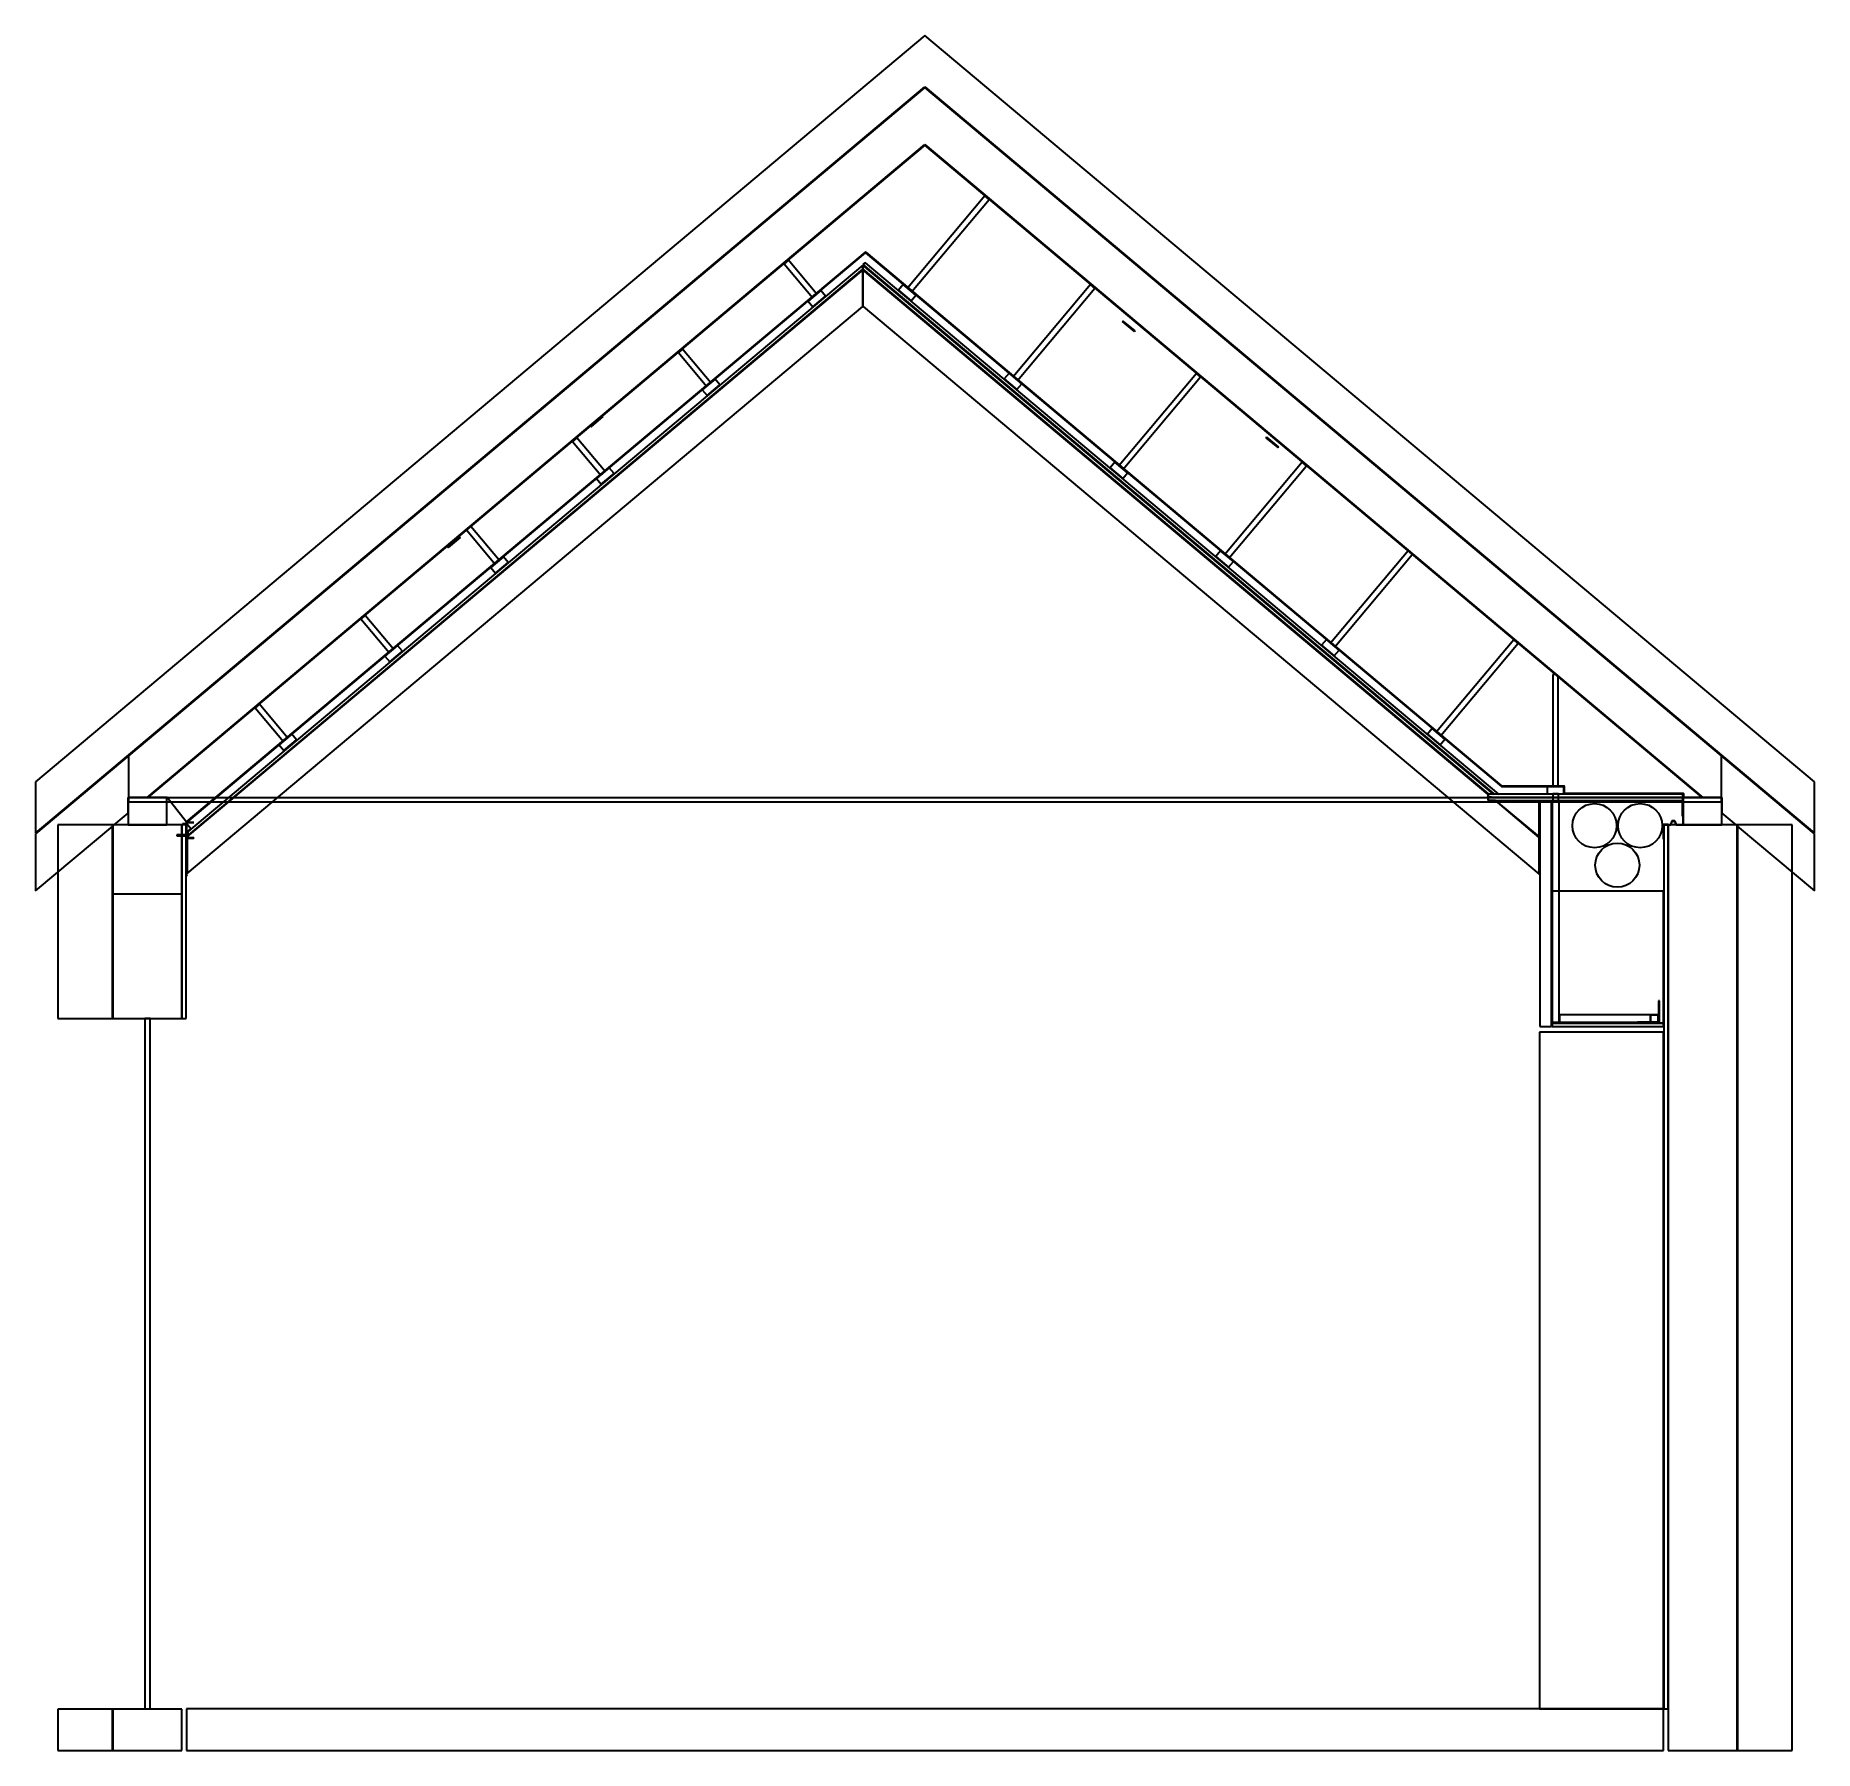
# Model space of a CAD drawing. Header units: millimetres. Extents: x -545 to 5895, y -150 to 6058.
import ezdxf

# ---------------------------------------------------------------- set-up
doc = ezdxf.new("R2010")
doc.units = ezdxf.units.MM
for name, color, linetype, lineweight in [('eave_acrylic', 7, 'Continuous', 35), ('eave_ud', 4, 'Continuous', 35), ('eps', 3, 'Continuous', 35), ('floor', 2, 'Continuous', 35), ('furniture', 2, 'Continuous', 35), ('glazing', 4, 'Continuous', 35), ('joint_screw', 7, 'Continuous', 35), ('masonry', 1, 'Continuous', 35), ('plaster', 2, 'Continuous', 35), ('plenum_wool', 3, 'Continuous', 35), ('racking_strap', 4, 'Continuous', 35), ('rafters', 2, 'Continuous', 35), ('roofing', 1, 'Continuous', 35), ('slope_cd', 4, 'Continuous', 35), ('slope_direct_hanger', 4, 'Continuous', 35), ('slope_foil', 4, 'Continuous', 35), ('slope_gkf', 4, 'Continuous', 35), ('slope_naturheld_140', 5, 'Continuous', 35), ('slope_nonius', 4, 'Continuous', 35), ('soffit_cd', 4, 'Continuous', 35), ('soffit_duct', 4, 'Continuous', 35), ('soffit_gkb', 7, 'Continuous', 35), ('soffit_gkf', 4, 'Continuous', 35), ('soffit_mineral_wool', 3, 'Continuous', 35), ('soffit_naturheld_140', 5, 'Continuous', 35), ('soffit_nonius', 4, 'Continuous', 35), ('soffit_ud', 4, 'Continuous', 35), ('tie_rod', 4, 'Continuous', 35), ('vapour_brake_tape', 2, 'Continuous', 35), ('wall_plate', 2, 'Continuous', 35)]:
    doc.layers.add(name, color=color, linetype=linetype, lineweight=lineweight)

msp = doc.modelspace()

# ---------------------------------------------------------------- linework, layer by layer
at = {"layer": 'eave_acrylic'}
for p, q in [((2.4, 3020.8), (0.2, 3015.1)), ((0.2, 3013.1), (2.4, 3018.8)), ((0.2, 3015.1), (0.2, 3013.1)), ((2.4, 3018.8), (2.4, 3020.8))]:
    msp.add_line(p, q, dxfattribs=at)
at = {"layer": 'eave_ud'}
for p, q in [((0, 3209.5), (0, 3152.7)), ((27.8, 3209.5), (0, 3209.5)), ((0.8, 3208.7), (27.8, 3208.7)), ((0.8, 3153.5), (0.8, 3208.7)), ((27.8, 3208.7), (27.8, 3209.5)), ((0, 3152.7), (27.8, 3152.7)), ((27.8, 3153.5), (0.8, 3153.5)), ((27.8, 3152.7), (27.8, 3153.5))]:
    msp.add_line(p, q, dxfattribs=at)
at = {"layer": 'eps'}
for p, q in [((-266, 3200), (-465, 3200)), ((-465, 3200), (-465, 2500)), ((-266, 2500), (-266, 3200)), ((5815, 3200), (5616, 3200)), ((5616, 3200), (5616, -150)), ((5815, -150), (5815, 3200)), ((-465, 2500), (-266, 2500)), ((-266, -1), (-465, -1)), ((-465, -1), (-465, -150)), ((-266, -150), (-266, -1)), ((-465, -150), (-266, -150)), ((5616, -150), (5815, -150))]:
    msp.add_line(p, q, dxfattribs=at)
at = {"layer": 'floor'}
for p, q in [((5349, 0), (1, 0)), ((1, 0), (1, -150)), ((5349, -150), (5349, 0)), ((1, -150), (5349, -150))]:
    msp.add_line(p, q, dxfattribs=at)
at = {"layer": 'furniture'}
for p, q in [((5349, 2450), (4900, 2450)), ((4900, 2450), (4900, 0)), ((5349, 0), (5349, 2450)), ((4900, 0), (5349, 0))]:
    msp.add_line(p, q, dxfattribs=at)
at = {"layer": 'glazing'}
for p, q in [((-130, 2500), (-150, 2500)), ((-150, 2500), (-150, 1)), ((-130, 1), (-130, 2500)), ((-150, 1), (-130, 1))]:
    msp.add_line(p, q, dxfattribs=at)
at = {"layer": 'joint_screw'}
for p, q in [((-34, 3164.5), (-34, 3161)), ((1, 3164.5), (-34, 3164.5)), ((-34, 3164.5), (-34, 3161)), ((1, 3164.5), (-34, 3164.5)), ((-34, 3161), (1, 3161)), ((-34, 3161), (1, 3161)), ((-2, 3166.7), (-2, 3163.2)), ((8, 3166.7), (-2, 3166.7)), ((-2, 3166.7), (-2, 3163.2)), ((8, 3166.7), (-2, 3166.7)), ((-2, 3166.7), (-2, 3163.2)), ((8, 3166.7), (-2, 3166.7)), ((-2, 3163.2), (8, 3163.2)), ((-2, 3163.2), (8, 3163.2)), ((-2, 3163.2), (8, 3163.2)), ((1, 3166.7), (1, 3158.7)), ((2.6, 3166.7), (1, 3166.7)), ((1, 3166.7), (1, 3158.7)), ((2.6, 3166.7), (1, 3166.7)), ((1, 3161), (1, 3164.5)), ((1, 3161), (1, 3164.5)), ((1, 3158.7), (2.6, 3158.7)), ((1, 3158.7), (2.6, 3158.7)), ((2.6, 3158.7), (2.6, 3166.7)), ((2.6, 3158.7), (2.6, 3166.7)), ((8, 3168.9), (8, 3160.9)), ((9.6, 3168.9), (8, 3168.9)), ((8, 3168.9), (8, 3160.9)), ((9.6, 3168.9), (8, 3168.9)), ((8, 3163.2), (8, 3166.7)), ((8, 3163.2), (8, 3166.7)), ((8, 3163.2), (8, 3166.7)), ((8, 3160.9), (9.6, 3160.9)), ((8, 3160.9), (9.6, 3160.9)), ((9.6, 3160.9), (9.6, 3168.9)), ((9.6, 3160.9), (9.6, 3168.9))]:
    msp.add_line(p, q, dxfattribs=at)
at = {"layer": 'masonry'}
for p, q in [((-16, 3200), (-265, 3200)), ((-265, 3200), (-265, 2951)), ((-16, 2951), (-16, 3200)), ((5615, 3200), (5366, 3200)), ((5366, 3200), (5366, -150)), ((5615, -150), (5615, 3200)), ((-265, 2951), (-16, 2951)), ((-16, 2950), (-265, 2950)), ((-265, 2950), (-265, 2500)), ((-16, 2500), (-16, 2950)), ((-265, 2500), (-16, 2500)), ((-16, -1), (-265, -1)), ((-265, -1), (-265, -150)), ((-16, -150), (-16, -1)), ((-265, -150), (-16, -150)), ((5366, -150), (5615, -150))]:
    msp.add_line(p, q, dxfattribs=at)
at = {"layer": 'plaster'}
for p, q in [((0, 3200), (-15, 3200)), ((-15, 3200), (-15, 2500)), ((0, 2500), (0, 3200)), ((5365, 3200), (5350, 3200)), ((5350, 3200), (5350, 0)), ((5365, 0), (5365, 3200)), ((-15, 2500), (0, 2500)), ((5350, 0), (5365, 0))]:
    msp.add_line(p, q, dxfattribs=at)
at = {"layer": 'plenum_wool'}
for p, q in [((2675, 5869.9), (-209, 3450)), ((5559, 3450), (2675, 5869.9)), ((-137.6, 3301), (2675, 5661.1)), ((2675, 5660.8), (-137.2, 3301)), ((2675, 5661.1), (5487.6, 3301)), ((5487.2, 3301), (2675, 5660.8)), ((1.3, 3211), (2459.1, 5273.3)), ((2460.4, 5273.3), (4762.6, 3341.5)), ((3389.5, 5022.6), (3390.8, 5024.2)), ((3390.8, 5024.2), (3434.1, 4988.3)), ((3432.9, 4986.8), (3389.5, 5022.6)), ((3434.1, 4988.3), (3432.9, 4986.8)), ((1463.9, 4643.2), (1507.3, 4679.6)), ((1465.2, 4641.7), (1463.9, 4643.2)), ((1508.5, 4678.1), (1465.2, 4641.7)), ((1507.3, 4679.6), (1508.5, 4678.1)), ((3910.1, 4602), (3911.4, 4603.6)), ((3953.4, 4566.2), (3910.1, 4602)), ((3911.4, 4603.6), (3954.7, 4567.7)), ((3954.7, 4567.7), (3953.4, 4566.2)), ((947.2, 4205.8), (990.6, 4242.1)), ((948.5, 4204.2), (947.2, 4205.8)), ((991.9, 4240.6), (948.5, 4204.2)), ((990.6, 4242.1), (991.9, 4240.6)), ((-209, 3450), (-209, 3301)), ((5559, 3301), (5559, 3450)), ((-209, 3301), (-137.6, 3301)), ((-137.2, 3301), (-70, 3301)), ((-69.2, 3300.6), (1.3, 3211)), ((4762.6, 3341.5), (4988.5, 3341.5)), ((4989.5, 3340.5), (4989.5, 3314.5)), ((4989.5, 3314.5), (5420, 3314.5)), ((5421, 3313.5), (5421, 3301)), ((5421, 3301), (5487.2, 3301)), ((5487.6, 3301), (5559, 3301))]:
    msp.add_line(p, q, dxfattribs=at)
for centre, start, end in [((2459.7, 5272.6), 50, 130), ((-70, 3300), 398.22799, 450), ((4988.5, 3340.5), 360, 450), ((5420, 3313.5), 360, 450)]:
    msp.add_arc(centre, 1, start, end, dxfattribs=at)
at = {"layer": 'racking_strap'}
for p, q in [((3390.8, 5024.2), (3389.5, 5022.6)), ((3434.1, 4988.3), (3390.8, 5024.2)), ((3389.5, 5022.6), (3432.9, 4986.8)), ((3432.9, 4986.8), (3434.1, 4988.3)), ((1507.3, 4679.6), (1463.9, 4643.2)), ((1463.9, 4643.2), (1465.2, 4641.7)), ((1465.2, 4641.7), (1508.5, 4678.1)), ((1508.5, 4678.1), (1507.3, 4679.6)), ((3911.4, 4603.6), (3910.1, 4602)), ((3910.1, 4602), (3953.4, 4566.2)), ((3954.7, 4567.7), (3911.4, 4603.6)), ((3953.4, 4566.2), (3954.7, 4567.7)), ((990.6, 4242.1), (947.2, 4205.8)), ((947.2, 4205.8), (948.5, 4204.2)), ((948.5, 4204.2), (991.9, 4240.6)), ((991.9, 4240.6), (990.6, 4242.1))]:
    msp.add_line(p, q, dxfattribs=at)
at = {"layer": 'rafters'}
for p, q in [((2675, 5869.9), (-545, 3168)), ((5895, 3168), (2675, 5869.9)), ((-141.2, 3300), (2675, 5663.1)), ((2675, 5663.1), (5491.2, 3300)), ((-210, 3300), (-141.2, 3300)), ((-210, 3242.3), (-210, 3300)), ((5491.2, 3300), (5560, 3300)), ((5560, 3300), (5560, 3242.3)), ((-260.4, 3200), (-210, 3242.3)), ((5560, 3242.3), (5610.4, 3200)), ((-545, 2961.2), (-265, 3196.1)), ((-545, 3168), (-545, 2961.2)), ((-265, 3200), (-260.4, 3200)), ((-265, 3196.1), (-265, 3200)), ((5610.4, 3200), (5615, 3200)), ((5615, 3200), (5615, 3196.1)), ((5615, 3196.1), (5895, 2961.2)), ((5895, 2961.2), (5895, 3168))]:
    msp.add_line(p, q, dxfattribs=at)
at = {"layer": 'roofing'}
for p, q in [((2675, 6057.6), (-545, 3355.7)), ((5895, 3355.7), (2675, 6057.6)), ((-545, 3170), (2675, 5871.9)), ((2675, 5871.9), (5895, 3170)), ((-545, 3355.7), (-545, 3170)), ((5895, 3170), (5895, 3355.7))]:
    msp.add_line(p, q, dxfattribs=at)
at = {"layer": 'slope_cd'}
for p, q in [((2596.2, 5156.7), (2578.9, 5136)), ((2642.2, 5118.1), (2596.2, 5156.7)), ((2297.8, 5135.4), (2251.9, 5096.8)), ((2251.9, 5096.8), (2269.2, 5076.1)), ((2269.2, 5076.1), (2315.2, 5114.7)), ((2315.2, 5114.7), (2297.8, 5135.4)), ((2578.9, 5136), (2624.8, 5097.5)), ((2624.8, 5097.5), (2642.2, 5118.1)), ((2979.3, 4835.3), (2961.9, 4814.6)), ((3025.2, 4796.7), (2979.3, 4835.3)), ((1914.8, 4814), (1868.8, 4775.4)), ((1868.8, 4775.4), (1886.2, 4754.8)), ((1886.2, 4754.8), (1932.2, 4793.3)), ((1932.2, 4793.3), (1914.8, 4814)), ((2961.9, 4814.6), (3007.9, 4776.1)), ((3007.9, 4776.1), (3025.2, 4796.7)), ((3362.3, 4513.9), (3344.9, 4493.2)), ((3408.2, 4475.3), (3362.3, 4513.9)), ((1531.8, 4492.6), (1485.8, 4454)), ((1485.8, 4454), (1503.2, 4433.4)), ((1503.2, 4433.4), (1549.1, 4471.9)), ((1549.1, 4471.9), (1531.8, 4492.6)), ((3344.9, 4493.2), (3390.9, 4454.7)), ((3390.9, 4454.7), (3408.2, 4475.3)), ((3745.3, 4192.5), (3727.9, 4171.8)), ((3791.3, 4154), (3745.3, 4192.5)), ((1148.8, 4171.2), (1102.8, 4132.6)), ((1102.8, 4132.6), (1120.1, 4112)), ((1120.1, 4112), (1166.1, 4150.5)), ((1166.1, 4150.5), (1148.8, 4171.2)), ((3727.9, 4171.8), (3773.9, 4133.3)), ((3773.9, 4133.3), (3791.3, 4154)), ((4128.3, 3871.1), (4111, 3850.4)), ((4174.3, 3832.6), (4128.3, 3871.1)), ((765.7, 3849.8), (719.8, 3811.3)), ((719.8, 3811.3), (737.1, 3790.6)), ((737.1, 3790.6), (783.1, 3829.1)), ((783.1, 3829.1), (765.7, 3849.8)), ((4111, 3850.4), (4156.9, 3811.9)), ((4156.9, 3811.9), (4174.3, 3832.6)), ((4511.3, 3549.7), (4494, 3529.1)), ((4557.3, 3511.2), (4511.3, 3549.7)), ((382.7, 3528.4), (336.7, 3489.9)), ((336.7, 3489.9), (354.1, 3469.2)), ((354.1, 3469.2), (400.1, 3507.7)), ((400.1, 3507.7), (382.7, 3528.4)), ((4494, 3529.1), (4540, 3490.5)), ((4540, 3490.5), (4557.3, 3511.2)), ((1.2, 3205.2), (1.2, 3173.1)), ((17, 3186.4), (1.2, 3205.2)), ((1.2, 3173.1), (17, 3186.4))]:
    msp.add_line(p, q, dxfattribs=at)
at = {"layer": 'slope_direct_hanger'}
for p, q in [((2180.3, 5244.3), (2165, 5231.5)), ((2165, 5231.5), (2267.2, 5109.7)), ((2282.5, 5122.5), (2180.3, 5244.3)), ((2267.2, 5109.7), (2282.5, 5122.5)), ((1797.3, 4922.9), (1782, 4910.1)), ((1782, 4910.1), (1884.2, 4788.3)), ((1899.5, 4801.1), (1797.3, 4922.9)), ((1884.2, 4788.3), (1899.5, 4801.1)), ((1414.3, 4601.6), (1398.9, 4588.7)), ((1398.9, 4588.7), (1501.1, 4466.9)), ((1516.5, 4479.8), (1414.3, 4601.6)), ((1501.1, 4466.9), (1516.5, 4479.8)), ((1031.2, 4280.2), (1015.9, 4267.3)), ((1015.9, 4267.3), (1118.1, 4145.5)), ((1133.4, 4158.4), (1031.2, 4280.2)), ((1118.1, 4145.5), (1133.4, 4158.4)), ((648.2, 3958.8), (632.9, 3945.9)), ((632.9, 3945.9), (735.1, 3824.1)), ((750.4, 3837), (648.2, 3958.8)), ((735.1, 3824.1), (750.4, 3837)), ((265.2, 3637.4), (249.9, 3624.5)), ((249.9, 3624.5), (352.1, 3502.7)), ((367.4, 3515.6), (265.2, 3637.4)), ((352.1, 3502.7), (367.4, 3515.6))]:
    msp.add_line(p, q, dxfattribs=at)
at = {"layer": 'slope_foil'}
for p, q in [((2459.7, 5272.6), (1.1, 3209.5)), ((2.6, 3209.5), (2459.7, 5271.3)), ((4762.3, 3340.5), (2459.7, 5272.6)), ((2459.7, 5271.3), (4761.9, 3339.5)), ((4761.9, 3339.5), (4987.5, 3339.5)), ((4988.5, 3340.5), (4762.3, 3340.5)), ((4987.5, 3339.5), (4987.5, 3312.5)), ((4987.5, 3312.5), (5419, 3312.5)), ((4988.5, 3313.5), (4988.5, 3340.5)), ((5420, 3313.5), (4988.5, 3313.5)), ((5419, 3312.5), (5419, 3201)), ((5420, 3200), (5420, 3313.5)), ((0, 3208.6), (-0.2, 3208.5)), ((-0.2, 3208.5), (0, 3208.5)), ((0, 3208.5), (0, 3208.6)), ((14.6, 3208.7), (1, 3208.7)), ((1, 3208.7), (1, 3208.5)), ((1, 3208.5), (14.7, 3208.5)), ((2, 3173.7), (1, 3172.9)), ((1, 3172.9), (1, 3169.6)), ((1, 3169.6), (1.2, 3169.6)), ((1.1, 3209.5), (2.6, 3209.5)), ((1.2, 3172.1), (2, 3172.7)), ((1.2, 3169.6), (1.2, 3172.1)), ((2, 3172.7), (2, 3173.7)), ((14.7, 3208.5), (14.6, 3208.7)), ((5349, 3201), (5349, 3150)), ((5374.1, 3201), (5349, 3201)), ((5350, 3200), (5374.9, 3200)), ((5350, 3150), (5350, 3200)), ((5379.1, 3215), (5374.1, 3201)), ((5374.9, 3200), (5379.9, 3214)), ((5389.9, 3215), (5379.1, 3215)), ((5379.9, 3214), (5389.1, 3214)), ((5389.1, 3214), (5394.1, 3200)), ((5394.9, 3201), (5389.9, 3215)), ((5394.1, 3200), (5420, 3200)), ((5419, 3201), (5394.9, 3201)), ((5349, 3150), (5350, 3150))]:
    msp.add_line(p, q, dxfattribs=at)
at = {"layer": 'slope_gkf'}
for p, q in [((2450, 5226.8), (1.2, 3172.1)), ((2459.7, 5235), (2450, 5228.8)), ((2450, 5228.8), (4732.6, 3313.5)), ((2450, 5226.8), (2450, 5212.5)), ((4732.6, 3311.5), (2450, 5226.8)), ((2450, 5212.5), (2450, 5226.8)), ((4752.1, 3311.5), (2459.7, 5235)), ((1.2, 3157.7), (2450, 5212.5)), ((2450, 5212.5), (4713.2, 3313.5)), ((4713.2, 3313.5), (4732.6, 3311.5)), ((4732.6, 3313.5), (4752.1, 3311.5)), ((1.2, 3172.1), (1.2, 3157.7))]:
    msp.add_line(p, q, dxfattribs=at)
at = {"layer": 'slope_naturheld_140'}
for p, q in [((2450, 5210.2), (4, 3157.8)), ((2450, 5210.2), (2450, 5076.8)), ((4714.2, 3310.4), (2450, 5210.2)), ((2450, 5076.8), (2450, 5210.2)), ((4, 3024.6), (2449.4, 5076.5)), ((2450.6, 5076.5), (4899, 3022.1)), ((4714.2, 3301), (4714.2, 3310.4)), ((4725.3, 3301), (4714.2, 3301)), ((4714.2, 3299), (4727.7, 3299)), ((4714.2, 3288.5), (4714.2, 3299)), ((4740.2, 3288.5), (4714.2, 3288.5)), ((4727.7, 3299), (4725.3, 3301)), ((4899, 3155.3), (4740.2, 3288.5)), ((4, 3157.8), (4, 3153.5)), ((4, 3153.5), (27.8, 3153.5)), ((4, 3152.7), (4, 3024.6)), ((27.8, 3152.7), (4, 3152.7)), ((27.8, 3153.5), (27.8, 3152.7)), ((4899, 3022.1), (4899, 3155.3))]:
    msp.add_line(p, q, dxfattribs=at)
for start, end in [(90, 130), (50, 90)]:
    msp.add_arc((2450, 5075.8), 1, start, end, dxfattribs=at)
at = {"layer": 'slope_nonius'}
for p, q in [((2891.7, 5477.7), (2611.6, 5143.8)), ((2907, 5464.8), (2891.7, 5477.7)), ((2626.9, 5131), (2907, 5464.8)), ((3274.7, 5156.3), (2994.6, 4822.5)), ((3290, 5143.4), (3274.7, 5156.3)), ((2611.6, 5143.8), (2626.9, 5131)), ((3009.9, 4809.6), (3290, 5143.4)), ((3657.7, 4834.9), (3377.6, 4501.1)), ((3673, 4822), (3657.7, 4834.9)), ((2994.6, 4822.5), (3009.9, 4809.6)), ((3392.9, 4488.2), (3673, 4822)), ((4040.7, 4513.5), (3760.6, 4179.7)), ((4056, 4500.6), (4040.7, 4513.5)), ((3377.6, 4501.1), (3392.9, 4488.2)), ((3775.9, 4166.8), (4056, 4500.6)), ((4423.7, 4192.1), (4143.6, 3858.3)), ((4439.1, 4179.2), (4423.7, 4192.1)), ((3760.6, 4179.7), (3775.9, 4166.8)), ((4159, 3845.4), (4439.1, 4179.2)), ((4806.8, 3870.7), (4526.7, 3536.9)), ((4822.1, 3857.8), (4806.8, 3870.7)), ((4143.6, 3858.3), (4159, 3845.4)), ((4542, 3524), (4822.1, 3857.8)), ((4526.7, 3536.9), (4542, 3524))]:
    msp.add_line(p, q, dxfattribs=at)
at = {"layer": 'soffit_cd'}
for p, q in [((4927.5, 3339.5), (4927.5, 3312.5)), ((4987.5, 3339.5), (4927.5, 3339.5)), ((4927.5, 3312.5), (4987.5, 3312.5)), ((4971, 3286.5), (4945, 3286.5)), ((4945, 3286.5), (4945, 2486.5)), ((4971, 3286.5), (4945, 3286.5)), ((4945, 3286.5), (4945, 2486.5)), ((4971, 2486.5), (4971, 3286.5)), ((4971, 2486.5), (4971, 3286.5)), ((4987.5, 3312.5), (4987.5, 3339.5)), ((5302, 2512.5), (4972, 2512.5)), ((4972, 2512.5), (4972, 2486.5)), ((5302, 2512.5), (4972, 2512.5)), ((4972, 2512.5), (4972, 2486.5)), ((5302, 2486.5), (5302, 2512.5)), ((5302, 2486.5), (5302, 2512.5)), ((4945, 2486.5), (4971, 2486.5)), ((4945, 2486.5), (4971, 2486.5)), ((4972, 2486.5), (5302, 2486.5)), ((4972, 2486.5), (5302, 2486.5))]:
    msp.add_line(p, q, dxfattribs=at)
at = {"layer": 'soffit_duct'}
for centre in [(5099, 3197.5), (5264, 3197.5), (5181.5, 3054.6)]:
    msp.add_circle(centre, 80, dxfattribs=at)
at = {"layer": 'soffit_gkb'}
for p, q in [((4945, 2481.5), (4945, 2471)), ((5349, 2481.5), (4945, 2481.5)), ((4945, 2471), (5349, 2471)), ((5349, 2471), (5349, 2481.5))]:
    msp.add_line(p, q, dxfattribs=at)
at = {"layer": 'soffit_gkf'}
for p, q in [((4714.2, 3311.5), (4714.2, 3301)), ((5419, 3311.5), (4714.2, 3311.5)), ((4714.2, 3301), (5419, 3301)), ((5419, 3299), (4714.2, 3299)), ((4714.2, 3299), (4714.2, 3288.5)), ((4714.2, 3288.5), (5419, 3288.5)), ((5419, 3301), (5419, 3311.5)), ((5419, 3288.5), (5419, 3299))]:
    msp.add_line(p, q, dxfattribs=at)
at = {"layer": 'soffit_mineral_wool'}
for p, q in [((4743, 3286.5), (4899, 3156.7)), ((4899, 3286.5), (4743, 3286.5)), ((4899, 3156.7), (4899, 3286.5)), ((4945, 2960.6), (4945, 2483.5)), ((5349, 2960.6), (4945, 2960.6)), ((5349, 2483.5), (5349, 2960.6)), ((5302, 2486.5), (5302, 2512.5)), ((5302, 2512.5), (5329, 2512.5)), ((5329, 2512.5), (5329, 2486.5)), ((4945, 2483.5), (5349, 2483.5)), ((5329, 2486.5), (5302, 2486.5))]:
    msp.add_line(p, q, dxfattribs=at)
at = {"layer": 'soffit_naturheld_140'}
for p, q in [((4901, 3286.5), (4901, 2471)), ((4943, 3286.5), (4901, 3286.5)), ((4943, 2471), (4943, 3286.5)), ((4901, 2471), (4943, 2471))]:
    msp.add_line(p, q, dxfattribs=at)
at = {"layer": 'soffit_nonius'}
for p, q in [((4961.1, 3744.8), (4947.5, 3744.8)), ((4947.5, 3744.8), (4947.5, 3339.5)), ((4967.5, 3739.4), (4961.1, 3744.8)), ((4967.5, 3339.5), (4967.5, 3739.4)), ((4947.5, 3339.5), (4967.5, 3339.5)), ((4968.5, 3312.5), (4948.5, 3312.5)), ((4948.5, 3312.5), (4948.5, 3286.5)), ((4968.5, 3312.5), (4948.5, 3312.5)), ((4948.5, 3312.5), (4948.5, 3286.5)), ((4948.5, 3286.5), (4968.5, 3286.5)), ((4948.5, 3286.5), (4968.5, 3286.5)), ((4968.5, 3286.5), (4968.5, 3312.5)), ((4968.5, 3286.5), (4968.5, 3312.5)), ((5419, 3286.5), (5365, 3286.5)), ((5365, 3286.5), (5365, 3283.5)), ((5419, 3283.5), (5419, 3286.5)), ((5365, 3283.5), (5419, 3283.5)), ((5419, 3283.5), (5416, 3283.5)), ((5416, 3283.5), (5416, 3232.5)), ((5416, 3232.5), (5419, 3232.5)), ((5419, 3232.5), (5419, 3283.5)), ((5334, 2563.5), (5331, 2563.5)), ((5331, 2563.5), (5331, 2486.5)), ((5334, 2563.5), (5331, 2563.5)), ((5331, 2563.5), (5331, 2486.5)), ((5334, 2486.5), (5334, 2563.5)), ((5334, 2486.5), (5334, 2563.5)), ((5331, 2486.5), (5254, 2486.5)), ((5254, 2486.5), (5254, 2483.5)), ((5331, 2486.5), (5254, 2486.5)), ((5254, 2486.5), (5254, 2483.5)), ((5254, 2483.5), (5331, 2483.5)), ((5254, 2483.5), (5331, 2483.5)), ((5331, 2483.5), (5331, 2486.5)), ((5331, 2486.5), (5334, 2486.5)), ((5331, 2483.5), (5331, 2486.5)), ((5331, 2486.5), (5334, 2486.5))]:
    msp.add_line(p, q, dxfattribs=at)
at = {"layer": 'soffit_ud'}
for p, q in [((5329, 2512.5), (5302, 2512.5)), ((5302, 2512.5), (5302, 2486.5)), ((5329, 2486.5), (5329, 2512.5)), ((5302, 2486.5), (5329, 2486.5))]:
    msp.add_line(p, q, dxfattribs=at)
at = {"layer": 'tie_rod'}
for p, q in [((-209, 3298), (-209, 3284)), ((5559, 3298), (-209, 3298)), ((-209, 3298), (-209, 3284)), ((5559, 3298), (-209, 3298)), ((-209, 3298), (-209, 3284)), ((5559, 3298), (-209, 3298)), ((-209, 3298), (-209, 3284)), ((5559, 3298), (-209, 3298)), ((-209, 3298), (-209, 3284)), ((5559, 3298), (-209, 3298)), ((-209, 3298), (-209, 3284)), ((5559, 3298), (-209, 3298)), ((5559, 3284), (5559, 3298)), ((5559, 3284), (5559, 3298)), ((5559, 3284), (5559, 3298)), ((5559, 3284), (5559, 3298)), ((5559, 3284), (5559, 3298)), ((5559, 3284), (5559, 3298)), ((-209, 3284), (5559, 3284)), ((-209, 3284), (5559, 3284)), ((-209, 3284), (5559, 3284)), ((-209, 3284), (5559, 3284)), ((-209, 3284), (5559, 3284)), ((-209, 3284), (5559, 3284))]:
    msp.add_line(p, q, dxfattribs=at)
at = {"layer": 'vapour_brake_tape'}
for p, q in [((-13, 3204), (-13, 3203)), ((0, 3204), (-13, 3204)), ((-13, 3203), (0, 3203)), ((0, 3203), (0, 3204)), ((0.8, 3204), (0.8, 3169.6)), ((1, 3204), (0.8, 3204)), ((0.8, 3169.6), (1, 3169.6)), ((1, 3172.9), (1, 3172.9)), ((1, 3169.6), (1, 3172.9)), ((1, 3172.9), (1, 3204)), ((5365, 3202), (5348, 3202)), ((5348, 3202), (5348, 3149)), ((5349, 3201), (5365, 3201)), ((5349, 3149), (5349, 3201)), ((5365, 3201), (5365, 3202)), ((5348, 3149), (5349, 3149))]:
    msp.add_line(p, q, dxfattribs=at)
at = {"layer": 'wall_plate'}
for p, q in [((-70, 3300), (-210, 3300)), ((-210, 3300), (-210, 3201)), ((-70, 3201), (-70, 3300)), ((5560, 3300), (5420, 3300)), ((5420, 3300), (5420, 3201)), ((5560, 3201), (5560, 3300)), ((-210, 3201), (-70, 3201)), ((5420, 3201), (5560, 3201))]:
    msp.add_line(p, q, dxfattribs=at)

doc.saveas('drawing.dxf')
